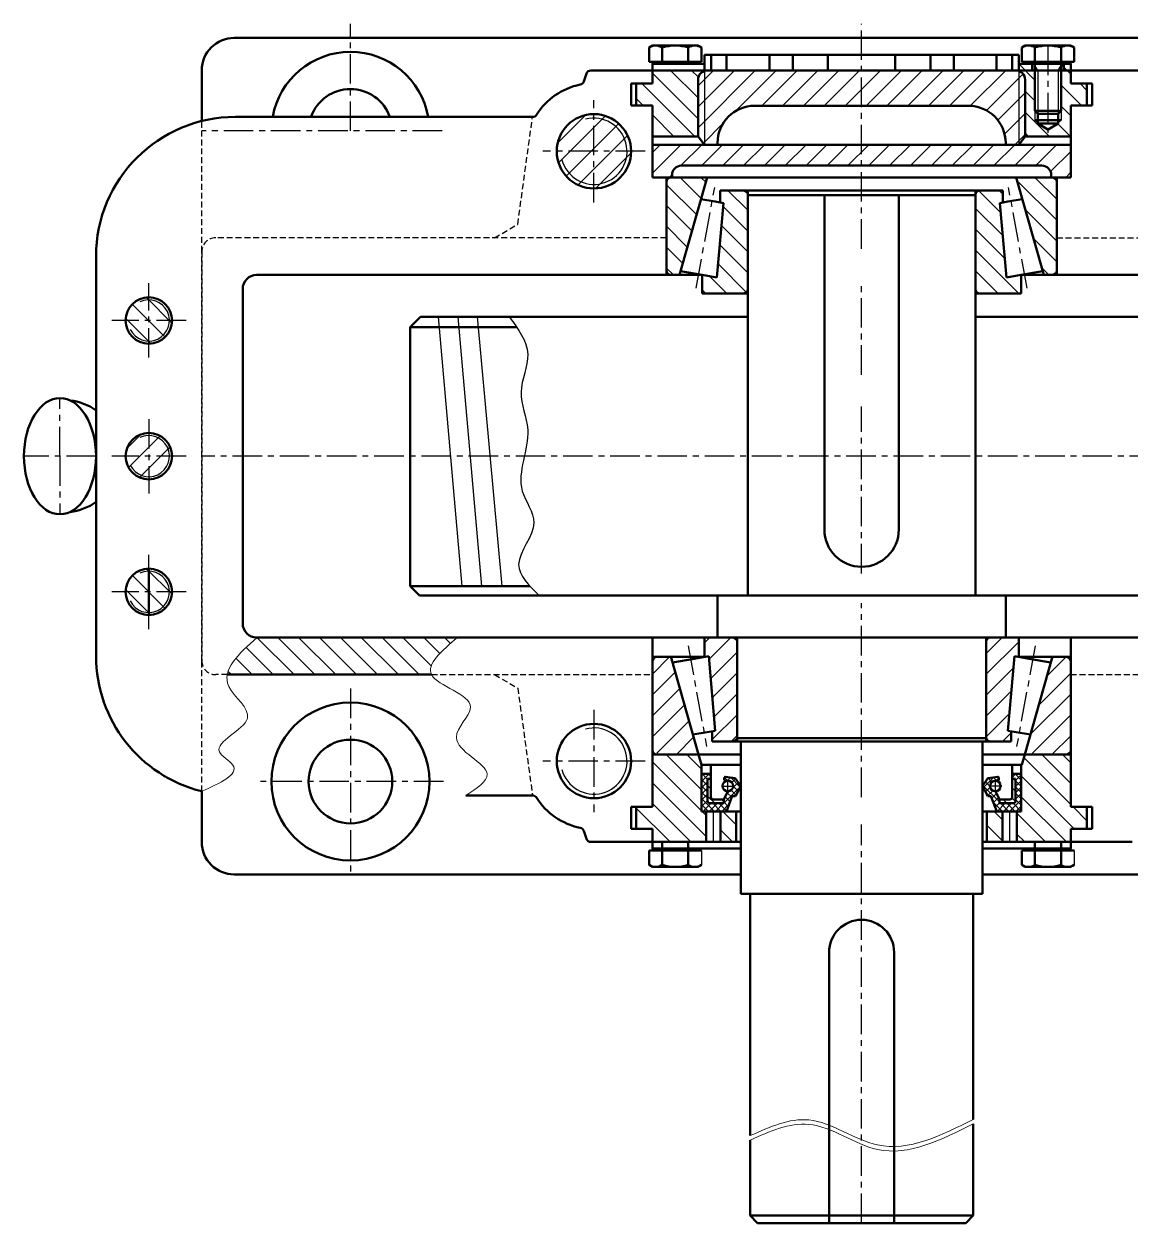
# Model space of a CAD drawing. Header units: millimetres. Extents: x -38 to 949, y -198 to 524.
# Drawn here: x -38.2 to 199.8, y -75 to 183 of the extents above; entities that cross this region are included whole.
import ezdxf

# ---------------------------------------------------------------- set-up
doc = ezdxf.new("R2010")
doc.units = ezdxf.units.MM
doc.header["$LTSCALE"] = 0.2
doc.linetypes.add('CENTER', pattern=[50.8, 31.75, -6.35, 6.35, -6.35])
doc.linetypes.add('HIDDEN', pattern=[9.525, 6.35, -3.175])
for name, color, linetype, lineweight in [('_Kreskowanie', 1, 'Continuous', 25), ('_Linie cienkie', 5, 'Continuous', 25), ('_Linie grube', 7, 'Continuous', 50), ('_Linie niewidoczne', 6, 'HIDDEN', 25), ('_Osie symetrii', 4, 'CENTER', 25), ('kontur', 10, 'Continuous', 15)]:
    doc.layers.add(name, color=color, linetype=linetype, lineweight=lineweight)
pattern_1 = [(135, (-3, 0), (-2.245064, -2.245064), [])]

msp = doc.modelspace()

# ---------------------------------------------------------------- hatches: boundary and pattern name
at = {"layer": '_Kreskowanie'}
h = msp.add_hatch(dxfattribs=at)
h.set_pattern_fill('ANSI31', color=256, angle=90)
h.paths.add_polyline_path([(106.8, 171, -0.327538), (108.2, 172.91), (108.2, 173), (97, 173), (97, 170.2), (93.5, 170.2), (93.5, 165.46, -0.000508), (93.52, 165.44), (97, 165.44), (97, 158.82), (106.8, 158.82)])
h = msp.add_hatch(dxfattribs=at)
h.set_pattern_fill('ANSI31', color=256)
h.paths.add_polyline_path([(108.2, 172.91, 0.327538), (106.8, 171), (106.8, 158.82), (108.2, 157)])
h.paths.add_polyline_path([(142, 173), (116, 173), (108.8, 173, 0.076321), (108.2, 172.91), (108.2, 157), (111, 157), (111, 157.4, -0.414214), (119, 165.4), (142, 165.4)])
h.paths.add_polyline_path([(175.8, 172.91, 0.076321), (175.2, 173), (142, 173), (142, 165.4), (165, 165.4, -0.414214), (173, 157.4), (173, 157), (175.8, 157)])
h.paths.add_polyline_path([(177.2, 171, 0.327538), (175.8, 172.91), (175.8, 157), (177.2, 158.82)])
at = {"layer": '_Kreskowanie', "transparency": 33554687}
h = msp.add_hatch(dxfattribs=at)
h.set_pattern_fill('ANSI31', color=256, angle=90, style=0)
h.paths.add_polyline_path([(179.29, 173), (175.8, 173), (175.8, 172.91, -0.327538), (177.2, 171), (177.2, 158.82), (182.1, 158.82), (182.1, 160.3), (179.89, 161.57), (179.89, 161.73), (179.29, 162.33), (179.29, 164.29)])
h.paths.add_polyline_path([(190.5, 170.2), (187, 170.2), (187, 173), (184.92, 173), (184.92, 164.29), (184.92, 162.33), (184.32, 161.73), (184.32, 161.57), (182.1, 160.29), (182.1, 158.82), (187, 158.82), (187, 165.44), (190.5, 165.44)])
h.paths.add_polyline_path([(178.69, 174.4), (175.8, 174.4), (175.8, 173), (178.69, 173)])
h.paths.add_polyline_path([(179.29, 174.4), (178.69, 174.4), (178.69, 173), (179.29, 173)])
h.paths.add_polyline_path([(185.52, 174.4), (184.92, 174.4), (184.92, 173), (185.52, 173)])
h.paths.add_polyline_path([(187, 174.4), (185.52, 174.4), (185.52, 173), (187, 173)])
h.paths.add_polyline_path([(179.89, 163.69), (179.29, 164.29), (179.29, 162.33), (179.89, 162.33)], flags=17)
h.paths.add_polyline_path([(184.92, 164.29), (184.32, 163.69), (184.32, 162.33), (184.92, 162.33)], flags=17)
at = {"layer": '_Kreskowanie'}
h = msp.add_hatch(dxfattribs=at)
h.set_pattern_fill('ANSI31', color=256)
h.paths.add_polyline_path([(84.4, 163.6), (84.4, 155.6), (92.4, 155.6, 0.414214)])
h.paths.add_polyline_path([(84.4, 163.6, 0.414214), (76.4, 155.6), (84.4, 155.6)])
h.paths.add_polyline_path([(92.4, 155.6), (84.4, 155.6), (84.4, 147.6, 0.414214)])
h.paths.add_polyline_path([(84.4, 155.6), (76.4, 155.6, 0.414214), (84.4, 147.6)])
h = msp.add_hatch(dxfattribs=at)
h.set_pattern_fill('ANSI31', color=256)
h.paths.add_polyline_path([(142, 157), (97, 157), (97, 150), (101.2, 150), (101.2, 150.52, -0.414214), (103.2, 152.52), (142, 152.52)])
h.paths.add_polyline_path([(187, 157), (142, 157), (142, 152.52), (180.8, 152.52, -0.414214), (182.8, 150.52), (182.8, 150), (187, 150)])
h = msp.add_hatch(dxfattribs=at)
h.set_pattern_fill('ANSI31', color=256, angle=90)
h.set_pattern_definition(pattern_1)
h.paths.add_polyline_path([(102.8, 129), (100, 129), (100, 148, -0.414214), (102, 150), (107.7, 150), (108.75, 150)])
h = msp.add_hatch(dxfattribs=at)
h.set_pattern_fill('ANSI31', color=256, angle=90)
h.set_pattern_definition(pattern_1)
h.paths.add_polyline_path([(181.2, 129), (184, 129), (184, 148, 0.414214), (182, 150), (176.3, 150), (175.25, 150)])
at = {"layer": '_Kreskowanie', "transparency": 33554687}
h = msp.add_hatch(dxfattribs=at)
h.set_pattern_fill('ANSI31', color=256, angle=90)
h.paths.add_polyline_path([(117.5, 146.2, 0.414214), (116.5, 147.2), (111.59, 147.2), (111.59, 144.59), (112.25, 144.47), (110.85, 128.45), (107.7, 129), (107.7, 125), (110.5, 125), (115.5, 125), (116.5, 125, 0.414214), (117.5, 126), (117.5, 127)])
h.paths.add_polyline_path([(171.75, 144.47), (172.41, 144.59), (172.41, 147.2), (167.5, 147.2, 0.414214), (166.5, 146.2), (166.5, 127), (166.5, 126, 0.414214), (167.5, 125), (168.5, 125), (173.5, 125), (176.3, 125), (176.3, 129), (173.15, 128.45)])
at = {"layer": '_Kreskowanie'}
h = msp.add_hatch(dxfattribs=at)
h.set_pattern_fill('ANSI31', color=256, angle=90)
h.paths.add_polyline_path([(-6.37, 119.2), (-11.38, 119.2), (-11.38, 114.2, 0.414214)])
h.paths.add_polyline_path([(-11.38, 119.2), (-16.38, 119.2, 0.414214), (-11.38, 114.2)])
h.paths.add_polyline_path([(-11.38, 124.2, 0.414214), (-16.38, 119.2), (-11.38, 119.2)])
h.paths.add_polyline_path([(-11.38, 124.2), (-11.38, 119.2), (-6.37, 119.2, 0.414214)])
h.paths.add_polyline_path([(-11.38, 65.8), (-11.38, 60.8), (-6.37, 60.8, 0.414214)])
h.paths.add_polyline_path([(-11.38, 65.8, 0.414214), (-16.38, 60.8), (-11.38, 60.8)])
h.paths.add_polyline_path([(-11.38, 60.8), (-16.38, 60.8, 0.414214), (-11.38, 55.8)])
h.paths.add_polyline_path([(-6.37, 60.8), (-11.38, 60.8), (-11.38, 55.8, 0.414214)])
h = msp.add_hatch(dxfattribs=at)
h.set_pattern_fill('ANSI31', color=256)
h.paths.add_polyline_path([(-11.38, 95), (-11.38, 90), (-6.37, 90, 0.414214)])
h.paths.add_polyline_path([(-11.38, 95, 0.414214), (-16.38, 90), (-11.38, 90)])
h.paths.add_polyline_path([(-11.38, 90), (-16.38, 90, 0.414214), (-11.38, 85)])
h.paths.add_polyline_path([(-6.37, 90), (-11.38, 90), (-11.38, 85, 0.414214)])
h = msp.add_hatch(dxfattribs=at)
h.set_pattern_fill('ANSI31', color=256, angle=90)
edge = h.paths.add_edge_path()
edge.add_spline(control_points=[(49.44, 43), (48.26, 45.22), (51.65, 48.11), (55.04, 51)], knot_values=[0, 0, 0, 0, 9.766197, 9.766197, 9.766197, 9.766197], degree=3, periodic=0)
edge.add_line((55.04, 51), (11.91, 51))
edge.add_spline(control_points=[(11.91, 51), (8.96, 48.35), (6, 45.69), (5.51, 43)], knot_values=[33.053336, 33.053336, 33.053336, 33.053336, 42.320915, 42.320915, 42.320915, 42.320915], degree=3, periodic=0)
edge.add_line((5.51, 43), (49.44, 43))
h = msp.add_hatch(dxfattribs=at)
h.set_pattern_fill('ANSI31', color=256)
h.paths.add_polyline_path([(115.2, 50, 0.414214), (114.2, 51), (111, 51), (108.2, 51), (108.2, 46.8), (109.11, 46.96), (110.51, 30.93), (109.85, 30.82), (109.85, 28.6), (114.2, 28.6, 0.414214), (115.2, 29.6)])
h.paths.add_polyline_path([(174.89, 46.96), (175.8, 46.8), (175.8, 51), (173, 51), (169.8, 51, 0.414214), (168.8, 50), (168.8, 29.6, 0.414214), (169.8, 28.6), (174.15, 28.6), (174.15, 30.82), (173.49, 30.93)])
h = msp.add_hatch(dxfattribs=at)
h.set_pattern_fill('ANSI31', color=256)
h.paths.add_polyline_path([(97, 44.8, -0.414214), (99, 46.8), (100.95, 46.8), (101.06, 46.4), (106.9, 25.8), (99, 25.8, -0.414214), (97, 27.8)])
h = msp.add_hatch(dxfattribs=at)
h.set_pattern_fill('ANSI31', color=256)
h.paths.add_polyline_path([(187, 44.8, 0.414214), (185, 46.8), (183.05, 46.8), (182.94, 46.4), (177.1, 25.8), (185, 25.8, 0.414214), (187, 27.8)])
h = msp.add_hatch(dxfattribs=at)
h.set_pattern_fill('ANSI31', color=256, angle=90)
h.paths.add_polyline_path([(107.53, 23.56), (106.9, 25.8), (97, 25.8), (97, 14.56), (93.5, 14.56), (93.5, 9.8), (97, 9.8), (97, 7), (108.57, 7), (108.57, 13.56), (107.52, 13.56)])
h.paths.add_polyline_path([(115.03, 13.56), (111.65, 13.56), (111.65, 7), (115.03, 7)])
h = msp.add_hatch(dxfattribs=at)
h.set_pattern_fill('ANSI31', color=256, angle=90)
h.paths.add_polyline_path([(187, 25.8), (177.1, 25.8), (176.37, 23.56), (176.37, 13.56), (175.43, 13.56), (175.43, 7), (187, 7), (187, 9.8), (190.5, 9.8), (190.5, 14.56), (187, 14.56)])
h.paths.add_polyline_path([(172.35, 13.56), (168.97, 13.56), (168.97, 7), (172.35, 7)])
at = {"layer": '_Kreskowanie', "transparency": 33554687}
h = msp.add_hatch(dxfattribs=at)
h.set_pattern_fill('ANSI31', color=256, scale=0.3, angle=90, style=0)
h.paths.add_polyline_path([(107.63, 21.65), (109.57, 21.65), (109.57, 20.6), (108.85, 20.6), (108.85, 15.82, 0.414214), (109.35, 15.32), (112.36, 15.32), (112.36, 16.13), (113.22, 17.89, 0.414214), (114.36, 19.03, 0.495862), (112.91, 20.13), (112.64, 20.17, -0.364588), (112.44, 20.42), (112.44, 20.75, -0.456336), (112.72, 21), (114.81, 20.7), (115.99, 18.99), (114.85, 16.86), (114.33, 16.86, 0.310394), (114.1, 16.7), (112.89, 13.56), (107.63, 13.56)])
h = msp.add_hatch(dxfattribs=at)
h.set_pattern_fill('ANSI31', color=256, scale=0.3, style=0)
h.paths.add_polyline_path([(107.63, 21.65), (109.57, 21.65), (109.57, 20.6), (108.85, 20.6), (108.85, 15.82, 0.414214), (109.35, 15.32), (112.36, 15.32), (112.36, 16.13), (113.22, 17.89, 0.414214), (114.36, 19.03, 0.495862), (112.91, 20.13), (112.64, 20.17, -0.364588), (112.44, 20.42), (112.44, 20.75, -0.456336), (112.72, 21), (114.81, 20.7), (115.99, 18.99), (114.85, 16.86), (114.33, 16.86, 0.310394), (114.1, 16.7), (112.89, 13.56), (107.63, 13.56)])
h = msp.add_hatch(dxfattribs=at)
h.set_pattern_fill('ANSI31', color=256, scale=0.3, angle=90, style=0)
h.paths.add_polyline_path([(176.37, 21.65), (174.43, 21.65), (174.43, 20.6), (175.15, 20.6), (175.15, 15.82, -0.414214), (174.65, 15.32), (171.64, 15.32), (171.64, 16.13), (170.78, 17.89, -0.414214), (169.64, 19.03, -0.495862), (171.09, 20.13), (171.36, 20.17, 0.364588), (171.56, 20.42), (171.56, 20.75, 0.456336), (171.28, 21), (169.19, 20.7), (168.01, 18.99), (169.15, 16.86), (169.67, 16.86, -0.310394), (169.9, 16.7), (171.11, 13.56), (176.37, 13.56)])
h = msp.add_hatch(dxfattribs=at)
h.set_pattern_fill('ANSI31', color=256, scale=0.3, style=0)
h.paths.add_polyline_path([(176.37, 21.65), (174.43, 21.65), (174.43, 20.6), (175.15, 20.6), (175.15, 15.82, -0.414214), (174.65, 15.32), (171.64, 15.32), (171.64, 16.13), (170.78, 17.89, -0.414214), (169.64, 19.03, -0.495862), (171.09, 20.13), (171.36, 20.17, 0.364588), (171.56, 20.42), (171.56, 20.75, 0.456336), (171.28, 21), (169.19, 20.7), (168.01, 18.99), (169.15, 16.86), (169.67, 16.86, -0.310394), (169.9, 16.7), (171.11, 13.56), (176.37, 13.56)])
h = msp.add_hatch(dxfattribs=at)
h.set_pattern_fill('ANSI31', color=256, scale=0.5, angle=90, style=0)
h.paths.add_polyline_path([(108.85, 20.6), (109.57, 20.6), (109.57, 16.63, 0.414214), (110.07, 16.13), (112.36, 16.13), (112.36, 15.32), (109.35, 15.32, -0.414214), (108.85, 15.82)])
h = msp.add_hatch(dxfattribs=at)
h.set_pattern_fill('ANSI31', color=256, scale=0.5, angle=90, style=0)
h.paths.add_polyline_path([(175.15, 20.6), (174.43, 20.6), (174.43, 16.63, -0.414214), (173.93, 16.13), (171.64, 16.13), (171.64, 15.32), (174.65, 15.32, 0.414214), (175.15, 15.82)])

# ---------------------------------------------------------------- linework, layer by layer
at = {"layer": '_Kreskowanie'}
msp.add_spline([(66.14, 120), (70.16, 111.96), (68.72, 103.78), (70.15, 95.7), (68.99, 82.51), (71.47, 75.69), (68.2, 66.69), (72.64, 60)], degree=3, dxfattribs=at)
at = {"layer": '_Linie cienkie'}
for p, q in [((108.2, 173), (108.2, 157)), ((108.2, 173), (108.2, 157)), ((175.8, 172.91), (175.8, 157)), ((179.89, 173), (179.29, 174.04)), ((179.89, 173), (179.89, 163.69)), ((184.32, 173), (184.92, 174.04)), ((184.32, 173), (184.32, 163.69)), ((179.29, 164.29), (179.29, 162.33)), ((184.92, 164.29), (184.92, 162.33)), ((179.29, 162.33), (179.89, 161.73)), ((184.92, 162.33), (184.32, 161.73)), ((56.06, 62), (50.98, 120)), ((60.26, 62), (55.18, 120)), ((64.66, 62), (59.37, 120))]:
    msp.add_line(p, q, dxfattribs=at)
for centre, radius, start, end in [((84.4, 155.6), 7.12, 194.6897, 104.6897), ((-11.38, 119.2), 4.44, 205.524, 115.524), ((-11.38, 90), 4.44, 205.524, 115.524), ((-11.38, 60.8), 4.44, 205.524, 115.524), ((84.4, 24.4), 7.12, 194.6897, 104.6897)]:
    msp.add_arc(centre, radius, start, end, dxfattribs=at)
at = {"layer": '_Linie grube'}
for p, q in [((7, 180), (142, 180)), ((96.27, 177.94), (97.02, 178.37)), ((97.02, 178.37), (106.77, 178.37)), ((106.77, 178.37), (107.52, 177.94)), ((142, 180), (236.5, 180)), ((176.48, 177.94), (177.23, 178.37)), ((177.23, 178.37), (186.98, 178.37)), ((186.98, 178.37), (187.73, 177.94)), ((96.27, 174.85), (96.27, 177.94)), ((99.08, 174.85), (99.08, 177.94)), ((104.71, 174.85), (104.71, 177.94)), ((107.52, 177.94), (107.52, 174.85)), ((108.2, 173), (108.2, 176.36)), ((108.2, 176.36), (142, 176.36)), ((109.6, 173), (109.6, 176.36)), ((112.96, 173), (112.96, 176.36)), ((122.16, 173), (122.16, 176.36)), ((127.2, 173), (127.2, 176.36)), ((134.76, 173), (134.76, 176.36)), ((175.8, 176.36), (142, 176.36)), ((149.24, 173), (149.24, 176.36)), ((156.8, 173), (156.8, 176.36)), ((161.84, 173), (161.84, 176.36)), ((171.04, 173), (171.04, 176.36)), ((174.4, 173), (174.4, 176.36)), ((175.8, 173), (175.8, 176.36)), ((176.48, 174.85), (176.48, 177.94)), ((179.29, 174.85), (179.29, 177.94)), ((184.92, 174.85), (184.92, 177.94)), ((187.73, 177.94), (187.73, 174.85)), ((0, 162.11), (0, 173)), ((97, 173), (83.76, 173)), ((107.52, 174.85), (96.27, 174.85)), ((108.2, 174.4), (97, 174.4)), ((97, 174.4), (97, 173)), ((97, 173), (116, 173)), ((97, 170.2), (97, 173)), ((108.8, 173), (97, 173)), ((97.02, 174.4), (97.02, 174.85)), ((106.77, 174.4), (106.77, 174.85)), ((116, 173), (175.2, 173)), ((175.2, 173), (187, 173)), ((175.8, 172.91), (175.8, 174.68)), ((175.8, 174.4), (187, 174.4)), ((187.73, 174.85), (176.48, 174.85)), ((177.23, 174.4), (177.23, 174.85)), ((178.69, 173), (178.69, 174.4)), ((179.29, 173), (179.29, 174.4)), ((179.29, 173), (179.29, 164.29)), ((184.92, 173), (184.92, 174.4)), ((184.92, 173), (184.92, 164.29)), ((185.52, 173), (185.52, 174.4)), ((186.98, 174.4), (186.98, 174.85)), ((187, 174.4), (187, 173)), ((187, 170.2), (187, 173)), ((187, 173), (199.28, 173)), ((187, 170.2), (187, 173)), ((187, 173), (199.28, 173)), ((187, 173), (236.5, 173)), ((82.82, 172.34), (82.19, 170.6)), ((106.8, 158.82), (106.8, 171)), ((106.8, 158.82), (106.8, 171)), ((177.2, 158.82), (177.2, 171)), ((97, 170.2), (92.38, 170.2)), ((92.38, 170.2), (92.38, 165.44)), ((93.5, 165.44), (93.5, 170.2)), ((187, 170.2), (191.62, 170.2)), ((190.5, 165.44), (190.5, 170.2)), ((191.62, 170.2), (191.62, 165.44)), ((92.38, 165.44), (97, 165.44)), ((97, 157), (97, 165.44)), ((119, 165.4), (142, 165.4)), ((165, 165.4), (142, 165.4)), ((187, 157), (187, 165.44)), ((187, 157), (187, 165.44)), ((191.62, 165.44), (187, 165.44)), ((7.25, 163), (71.18, 163)), ((179.89, 163.69), (179.29, 164.29)), ((179.29, 164.29), (182.1, 164.29)), ((182.1, 163.69), (179.89, 163.69)), ((179.89, 163.69), (179.89, 162.33)), ((184.92, 164.29), (182.11, 164.29)), ((182.11, 163.69), (184.32, 163.69)), ((184.32, 163.69), (184.92, 164.29)), ((184.32, 163.69), (184.32, 162.33)), ((179.29, 162.33), (182.1, 162.33)), ((179.89, 162.33), (179.89, 161.57)), ((179.89, 161.57), (182.1, 161.57)), ((179.89, 161.57), (182.1, 160.3)), ((184.92, 162.33), (182.11, 162.33)), ((184.32, 161.57), (182.11, 161.57)), ((184.32, 161.57), (182.11, 160.3)), ((184.32, 162.33), (184.32, 161.57)), ((97, 158.82), (106.8, 158.82)), ((106.8, 158.82), (108.2, 157)), ((111, 157), (111, 157.4)), ((173, 157), (173, 157.4)), ((177.2, 158.82), (175.8, 157)), ((187, 158.82), (177.2, 158.82)), ((97, 150), (97, 157)), ((97, 157), (187, 157)), ((187, 157), (187, 150)), ((103.2, 152.52), (180.8, 152.52)), ((98, 150), (97, 150)), ((98, 150), (104.7, 150)), ((100, 149), (100, 150)), ((101.2, 150), (101.2, 150.52)), ((102.8, 129), (108.75, 150)), ((104.7, 150), (179.3, 150)), ((181.2, 129), (175.25, 150)), ((185, 150), (179.3, 150)), ((182.8, 150), (182.8, 150.52)), ((184, 149), (184, 150)), ((185, 150), (186, 150)), ((186, 150), (187, 150)), ((100, 149), (100, 130)), ((116.5, 147.2), (111.59, 147.2)), ((111.59, 147.2), (111.59, 144.59)), ((116.5, 147.2), (117.5, 147.2)), ((117.5, 147.2), (117.5, 146.5)), ((117.5, 146.5), (117.5, 147.2)), ((117.5, 147.2), (142, 147.2)), ((166.5, 147.2), (142, 147.2)), ((167.5, 147.2), (166.5, 147.2)), ((166.5, 147.2), (166.5, 146.5)), ((166.5, 146.5), (166.5, 147.2)), ((167.5, 147.2), (172.41, 147.2)), ((172.41, 147.2), (172.41, 144.59)), ((184, 130), (184, 149)), ((110.5, 144.78), (107.42, 145.32)), ((110.5, 144.78), (112.25, 144.47)), ((117.5, 120), (117.5, 146.5)), ((117.5, 146.2), (117.5, 146.5)), ((117.5, 120), (117.5, 146.5)), ((117.5, 146.2), (117.5, 127)), ((117.5, 146.2), (142, 146.2)), ((134, 120), (134, 146.2)), ((166.5, 146.2), (142, 146.2)), ((150, 120), (150, 146.2)), ((166.5, 146.2), (166.5, 146.5)), ((166.5, 120), (166.5, 146.5)), ((166.5, 146.2), (166.5, 127)), ((173.5, 144.78), (171.75, 144.47)), ((173.5, 144.78), (176.58, 145.32)), ((112.25, 144.47), (110.85, 128.45)), ((171.75, 144.47), (173.15, 128.45)), ((-22.75, 115.73), (-22.75, 133)), ((100, 130), (100, 129)), ((107.7, 129), (103.03, 129.82)), ((176.3, 129), (180.97, 129.82)), ((184, 130), (184, 129)), ((100, 129), (11.82, 129)), ((100, 129), (101, 129)), ((101, 129), (107.7, 129)), ((107.7, 125), (107.7, 129)), ((107.7, 129), (110.85, 128.45)), ((117.5, 126), (117.5, 127)), ((166.5, 126), (166.5, 127)), ((176.3, 129), (173.15, 128.45)), ((183, 129), (176.3, 129)), ((176.3, 125), (176.3, 129)), ((184, 129), (183, 129)), ((184, 129), (236.5, 129)), ((8.82, 118), (8.82, 126)), ((107.7, 125), (110.5, 125)), ((110.5, 125), (115.5, 125)), ((115.5, 125), (116.5, 125)), ((116.5, 125), (116.5, 125)), ((116.5, 125), (117.5, 125)), ((117.5, 126), (117.5, 126)), ((166.5, 126), (166.5, 126)), ((167.5, 125), (166.5, 125)), ((168.5, 125), (167.5, 125)), ((167.5, 125), (167.5, 125)), ((173.5, 125), (168.5, 125)), ((176.3, 125), (173.5, 125)), ((44.87, 117.76), (47.11, 120)), ((107.5, 120), (47.11, 120)), ((107.5, 120), (114.5, 120)), ((114.5, 120), (117.5, 120)), ((117.5, 120), (117.5, 118)), ((134, 110), (134, 120)), ((150, 110), (150, 120)), ((166.5, 120), (166.5, 118)), ((169.5, 120), (166.5, 120)), ((169.5, 120), (231.6, 120)), ((8.82, 62), (8.82, 118)), ((44.87, 117.76), (67.78, 117.76)), ((44.87, 117.76), (44.87, 62)), ((117.5, 115), (117.5, 118)), ((166.5, 115), (166.5, 118)), ((-22.75, 90), (-22.75, 115.73)), ((117.5, 60), (117.5, 115)), ((166.5, 60), (166.5, 115)), ((134, 110), (134, 107.52)), ((150, 107.52), (150, 110)), ((134, 100.68), (134, 107.52)), ((150, 100.68), (150, 107.52)), ((134, 100.68), (134, 74.2)), ((150, 90), (150, 100.68)), ((-22.75, 90), (-22.75, 66.32)), ((150, 90), (150, 74.2)), ((-22.75, 66.32), (-22.75, 47)), ((-11.38, 65.8), (-11.38, 55.8)), ((8.82, 62), (8.82, 54)), ((46.87, 60), (44.87, 62)), ((44.87, 62), (70.64, 62)), ((111, 60), (46.87, 60)), ((111, 60), (111, 51)), ((111, 60), (231.6, 60)), ((173, 60), (173, 51)), ((97, 51), (11.82, 51)), ((97, 51), (97, 20)), ((97, 51), (111, 51)), ((108.2, 46.8), (108.2, 51)), ((111, 51), (115.2, 51)), ((115.2, 51), (115.2, 28.6)), ((115.2, 51), (168.8, 51)), ((168.8, 51), (168.8, 28.6)), ((168.8, 51), (169.8, 51)), ((168.8, 50), (168.8, 29.6)), ((169.8, 51), (173, 51)), ((173, 51), (187, 51)), ((175.8, 46.8), (175.8, 51)), ((187, 51), (236.5, 51)), ((187, 45.8), (187, 51)), ((98, 46.8), (97, 46.8)), ((99, 46.8), (98, 46.8)), ((99, 46.8), (108.2, 46.8)), ((101.06, 46.4), (100.95, 46.8)), ((105.96, 46.4), (109.11, 46.96)), ((110.51, 30.93), (109.11, 46.96)), ((173.49, 30.93), (174.89, 46.96)), ((178.04, 46.4), (174.89, 46.96)), ((185, 46.8), (175.8, 46.8)), ((182.94, 46.4), (183.05, 46.8)), ((185, 46.8), (186, 46.8)), ((186, 46.8), (187, 46.8)), ((101.06, 46.4), (106.9, 25.8)), ((105.96, 46.4), (101.29, 45.58)), ((182.94, 46.4), (177.1, 25.8)), ((178.04, 46.4), (182.71, 45.58)), ((187, 44.8), (187, 45.8)), ((187, 44.8), (187, 27.8)), ((49.44, 43), (5.51, 43)), ((108.76, 30.62), (105.68, 30.08)), ((108.76, 30.62), (110.51, 30.93)), ((109.85, 30.82), (109.85, 28.6)), ((114.2, 28.6), (109.85, 28.6)), ((115.2, 28.6), (114.2, 28.6)), ((115.2, 29.3), (142, 29.3)), ((115.2, 28.6), (142, 28.6)), ((116, 0), (116, 28.6)), ((168.8, 29.3), (142, 29.3)), ((168.8, 29.3), (142, 29.3)), ((168.8, 28.6), (142, 28.6)), ((168.8, 28.6), (142, 28.6)), ((168, 0), (168, 28.6)), ((168.8, 28.6), (169.8, 28.6)), ((169.8, 28.6), (174.15, 28.6)), ((175.24, 30.62), (173.49, 30.93)), ((174.15, 30.82), (174.15, 28.6)), ((175.24, 30.62), (178.32, 30.08)), ((187, 26.8), (187, 27.8)), ((187, 25.8), (187, 26.8)), ((108.2, 25.8), (97, 25.8)), ((106.9, 25.8), (107.53, 23.56)), ((107.53, 23.56), (107.52, 13.56)), ((107.53, 23.56), (116, 23.56)), ((108.2, 25.8), (116, 25.8)), ((109.57, 21.65), (109.57, 23.56)), ((175.8, 25.8), (168, 25.8)), ((168.01, 23.56), (168, 23.56)), ((168.01, 13.56), (168.01, 23.56)), ((174.43, 23.56), (168.01, 23.56)), ((176.47, 23.56), (174.43, 23.56)), ((174.43, 23.56), (176.48, 23.56)), ((174.43, 21.65), (174.43, 23.56)), ((175.8, 25.8), (185, 25.8)), ((176.37, 13.56), (176.37, 23.56)), ((177.1, 25.8), (176.47, 23.56)), ((185, 25.8), (186, 25.8)), ((186, 25.8), (187, 25.8)), ((187, 17), (187, 25.8)), ((97, 23), (97, 14.56)), ((97, 23), (97, 14.56)), ((109.57, 21.65), (107.63, 21.65)), ((109.57, 16.63), (109.57, 21.65)), ((112.44, 20.75), (112.44, 20.42)), ((114.81, 20.7), (112.72, 21)), ((115.99, 18.99), (114.81, 20.7)), ((168.01, 18.99), (169.19, 20.7)), ((169.19, 20.7), (171.28, 21)), ((171.56, 20.75), (171.56, 20.42)), ((174.43, 16.63), (174.43, 21.65)), ((174.43, 21.65), (176.37, 21.65)), ((187, 23), (187, 14.56)), ((187, 23), (187, 14.56)), ((97, 20), (97, 17)), ((109.57, 20.6), (108.85, 20.6)), ((108.85, 20.6), (108.85, 15.82)), ((112.64, 20.17), (112.91, 20.13)), ((114.85, 16.86), (115.99, 18.99)), ((169.15, 16.86), (168.01, 18.99)), ((171.36, 20.17), (171.09, 20.13)), ((174.43, 20.6), (175.15, 20.6)), ((175.15, 20.6), (175.15, 15.82)), ((0, 17.89), (0, 7)), ((71.18, 17), (56.85, 17)), ((97, 17), (97, 14.56)), ((97, 17), (97, 14.56)), ((112.36, 16.13), (110.07, 16.13)), ((113.22, 17.89), (112.36, 16.13)), ((112.36, 15.32), (112.36, 16.13)), ((114.1, 16.7), (112.89, 13.56)), ((114.33, 16.86), (114.85, 16.86)), ((169.67, 16.86), (169.15, 16.86)), ((169.9, 16.7), (171.11, 13.56)), ((170.78, 17.89), (171.64, 16.13)), ((171.64, 16.13), (173.93, 16.13)), ((171.64, 15.32), (171.64, 16.13)), ((187, 17), (187, 14.56)), ((92.38, 9.8), (92.38, 14.56)), ((92.38, 14.56), (97, 14.56)), ((92.38, 9.8), (92.38, 14.56)), ((92.38, 14.56), (97, 14.56)), ((92.38, 14.56), (97, 14.56)), ((93.5, 14.56), (93.5, 9.8)), ((93.5, 14.56), (93.5, 9.8)), ((107.53, 13.56), (109.74, 13.56)), ((108.57, 13.56), (108.57, 7)), ((109.35, 15.32), (112.36, 15.32)), ((109.74, 13.56), (111.57, 13.56)), ((111.57, 13.56), (115.03, 13.56)), ((111.65, 13.56), (111.65, 7)), ((115.03, 13.56), (115.03, 7)), ((115.03, 13.56), (116, 13.56)), ((168.01, 13.56), (168, 13.56)), ((168.97, 13.56), (168, 13.56)), ((168.97, 13.56), (168.97, 7)), ((168.97, 13.56), (172.43, 13.56)), ((172.43, 13.56), (168.97, 13.56)), ((176.37, 13.56), (171.11, 13.56)), ((174.65, 15.32), (171.64, 15.32)), ((172.35, 13.56), (172.35, 7)), ((174.26, 13.56), (172.43, 13.56)), ((176.37, 13.56), (174.26, 13.56)), ((174.26, 13.56), (176.37, 13.56)), ((175.43, 13.56), (175.43, 7)), ((191.62, 14.56), (187, 14.56)), ((191.62, 14.56), (187, 14.56)), ((190.5, 14.56), (190.5, 9.8)), ((191.62, 9.8), (191.62, 14.56)), ((82.82, 7.66), (82.19, 9.4)), ((97, 9.8), (92.38, 9.8)), ((97, 9.8), (92.38, 9.8)), ((97, 9.8), (92.38, 9.8)), ((97, 9.8), (97, 7)), ((97, 9.8), (97, 7)), ((97, 9.8), (97, 7)), ((97, 9.8), (97, 7)), ((187, 9.8), (191.62, 9.8)), ((187, 9.8), (187, 7)), ((187, 9.8), (187, 7)), ((187, 9.8), (187, 7)), ((187, 9.8), (191.62, 9.8)), ((83.76, 7), (97, 7)), ((97, 7), (116, 7)), ((97, 5.6), (97, 7)), ((108.2, 5.6), (97, 5.6)), ((97.02, 5.6), (97.02, 5.15)), ((99.08, 5.15), (99.08, 7)), ((104.71, 5.15), (104.71, 7)), ((106.77, 5.15), (106.77, 5.6)), ((108.2, 5.6), (116, 5.6)), ((187, 7), (168, 7)), ((175.8, 5.6), (168, 5.6)), ((175.2, 7), (187, 7)), ((175.8, 5.6), (187, 5.6)), ((177.23, 5.6), (177.23, 5.15)), ((179.29, 5.15), (179.29, 7)), ((184.92, 5.15), (184.92, 7)), ((186.98, 5.15), (186.98, 5.6)), ((187, 7), (200.24, 7)), ((187, 5.6), (187, 7)), ((107.52, 5.15), (96.27, 5.15)), ((96.27, 5.15), (96.27, 2.06)), ((99.08, 5.15), (99.08, 2.06)), ((104.71, 5.15), (104.71, 2.06)), ((187.73, 5.15), (176.48, 5.15)), ((176.48, 5.15), (176.48, 2.06)), ((179.29, 5.15), (179.29, 2.06)), ((184.92, 5.15), (184.92, 2.06)), ((7, 0), (116, 0)), ((96.27, 2.06), (97.02, 1.62)), ((97.02, 1.62), (106.77, 1.62)), ((106.77, 1.62), (107.52, 2.06)), ((116, 0), (116, -4.17)), ((168, 0), (168, -4.17)), ((238.83, 0), (168, 0)), ((176.48, 2.06), (177.23, 1.62)), ((177.23, 1.62), (186.98, 1.62)), ((186.98, 1.62), (187.73, 2.06)), ((116, -4.17), (118, -4.2)), ((118, -4.2), (142, -4.2)), ((118, -4.2), (118, -56.2)), ((166, -4.2), (142, -4.2)), ((168, -4.17), (166, -4.2)), ((166, -4.2), (166, -52.69)), ((135, -17.08), (135, -16.76)), ((135, -17.08), (135, -54.92)), ((149, -17.08), (149, -16.76)), ((149, -17.08), (149, -59.51)), ((135, -53.95), (135, -75)), ((166, -53.65), (166, -73.4)), ((118, -57.17), (118, -73.4)), ((149, -58.54), (149, -75)), ((166, -73.4), (118, -73.4)), ((118, -73.4), (118, -73.4)), ((118, -73.4), (119.6, -75)), ((166, -73.4), (164.4, -75)), ((166, -73.4), (166, -73.4)), ((119.6, -75), (164.4, -75))]:
    msp.add_line(p, q, dxfattribs=at)
at = {"layer": '_Linie grube', "color": 7, "linetype": 'Continuous', "lineweight": 30}
for p, q in [((96.27, 177.94), (97.02, 178.37)), ((97.02, 178.37), (97.67, 178.37)), ((97.67, 178.37), (101.9, 178.37)), ((101.9, 178.37), (106.12, 178.37)), ((106.12, 178.37), (106.77, 178.37)), ((106.77, 178.37), (107.52, 177.94)), ((177.23, 178.37), (176.48, 177.94)), ((176.48, 177.94), (177.23, 178.37)), ((177.88, 178.37), (177.23, 178.37)), ((177.23, 178.37), (177.88, 178.37)), ((182.1, 178.37), (177.88, 178.37)), ((177.88, 178.37), (182.1, 178.37)), ((186.33, 178.37), (182.1, 178.37)), ((182.1, 178.37), (186.33, 178.37)), ((186.98, 178.37), (186.33, 178.37)), ((186.33, 178.37), (186.98, 178.37)), ((187.73, 177.94), (186.98, 178.37)), ((186.98, 178.37), (187.73, 177.94)), ((96.27, 174.85), (96.27, 177.94)), ((99.08, 174.85), (99.08, 177.94)), ((104.71, 174.85), (104.71, 177.94)), ((107.52, 174.85), (107.52, 177.94)), ((176.48, 174.85), (176.48, 177.94)), ((176.48, 174.85), (176.48, 177.94)), ((179.29, 174.85), (179.29, 177.94)), ((179.29, 174.85), (179.29, 177.94)), ((184.92, 174.85), (184.92, 177.94)), ((184.92, 174.85), (184.92, 177.94)), ((187.73, 174.85), (187.73, 177.94)), ((187.73, 174.85), (187.73, 177.94)), ((96.27, 174.85), (97.67, 174.85)), ((97.02, 174.4), (97.02, 174.85)), ((97.02, 174.4), (97.02, 174.85)), ((97.67, 174.85), (99.08, 174.85)), ((99.08, 174.85), (101.9, 174.85)), ((101.9, 174.85), (104.71, 174.85)), ((104.71, 174.85), (106.12, 174.85)), ((106.12, 174.85), (107.52, 174.85)), ((106.77, 174.85), (106.77, 174.4)), ((106.77, 174.85), (106.77, 174.4)), ((177.88, 174.85), (176.48, 174.85)), ((176.48, 174.85), (177.88, 174.85)), ((177.23, 174.85), (177.23, 174.4)), ((177.23, 174.4), (177.23, 174.85)), ((177.23, 174.4), (177.23, 174.85)), ((179.29, 174.85), (177.88, 174.85)), ((177.88, 174.85), (179.29, 174.85)), ((182.1, 174.85), (179.29, 174.85)), ((179.29, 174.85), (182.1, 174.85)), ((184.92, 174.85), (182.1, 174.85)), ((182.1, 174.85), (184.92, 174.85)), ((186.33, 174.85), (184.92, 174.85)), ((184.92, 174.85), (186.33, 174.85)), ((187.73, 174.85), (186.33, 174.85)), ((186.33, 174.85), (187.73, 174.85)), ((186.98, 174.4), (186.98, 174.85)), ((186.98, 174.85), (186.98, 174.4)), ((186.98, 174.85), (186.98, 174.4)), ((97.02, 5.6), (97.02, 5.15)), ((97.02, 5.15), (97.02, 5.6)), ((106.77, 5.15), (106.77, 5.6)), ((106.77, 5.6), (106.77, 5.15)), ((177.23, 5.15), (177.23, 5.6)), ((177.23, 5.15), (177.23, 5.6)), ((186.98, 5.6), (186.98, 5.15)), ((186.98, 5.6), (186.98, 5.15)), ((96.27, 5.15), (96.27, 2.06)), ((96.27, 5.15), (97.67, 5.15)), ((97.67, 5.15), (96.27, 5.15)), ((96.27, 5.15), (96.27, 2.06)), ((97.67, 5.15), (99.08, 5.15)), ((99.08, 5.15), (97.67, 5.15)), ((99.08, 5.15), (99.08, 2.06)), ((99.08, 5.15), (101.9, 5.15)), ((101.9, 5.15), (99.08, 5.15)), ((99.08, 5.15), (99.08, 2.06)), ((101.9, 5.15), (104.71, 5.15)), ((104.71, 5.15), (101.9, 5.15)), ((104.71, 5.15), (104.71, 2.06)), ((104.71, 5.15), (106.12, 5.15)), ((106.12, 5.15), (104.71, 5.15)), ((104.71, 5.15), (104.71, 2.06)), ((106.12, 5.15), (107.52, 5.15)), ((107.52, 5.15), (106.12, 5.15)), ((107.52, 5.15), (107.52, 2.06)), ((107.52, 5.15), (107.52, 2.06)), ((177.88, 5.15), (176.48, 5.15)), ((176.48, 5.15), (176.48, 2.06)), ((177.88, 5.15), (176.48, 5.15)), ((176.48, 5.15), (176.48, 2.06)), ((179.29, 5.15), (177.88, 5.15)), ((179.29, 5.15), (177.88, 5.15)), ((182.1, 5.15), (179.29, 5.15)), ((179.29, 5.15), (179.29, 2.06)), ((182.1, 5.15), (179.29, 5.15)), ((179.29, 5.15), (179.29, 2.06)), ((184.92, 5.15), (182.1, 5.15)), ((184.92, 5.15), (182.1, 5.15)), ((186.33, 5.15), (184.92, 5.15)), ((184.92, 5.15), (184.92, 2.06)), ((186.33, 5.15), (184.92, 5.15)), ((184.92, 5.15), (184.92, 2.06)), ((187.73, 5.15), (186.33, 5.15)), ((187.73, 5.15), (186.33, 5.15)), ((187.73, 5.15), (187.73, 2.06)), ((187.73, 5.15), (187.73, 2.06)), ((96.27, 2.06), (97.02, 1.62)), ((97.02, 1.62), (96.27, 2.06)), ((97.02, 1.62), (97.67, 1.62)), ((97.67, 1.62), (101.9, 1.62)), ((101.9, 1.62), (106.12, 1.62)), ((106.12, 1.62), (101.9, 1.62)), ((106.12, 1.62), (106.77, 1.62)), ((106.77, 1.62), (106.12, 1.62)), ((106.77, 1.62), (107.52, 2.06)), ((107.52, 2.06), (106.77, 1.62)), ((177.23, 1.62), (176.48, 2.06)), ((177.23, 1.62), (176.48, 2.06)), ((177.88, 1.62), (177.23, 1.62)), ((182.1, 1.62), (177.88, 1.62)), ((186.33, 1.62), (182.1, 1.62)), ((186.33, 1.62), (182.1, 1.62)), ((186.98, 1.62), (186.33, 1.62)), ((186.98, 1.62), (186.33, 1.62)), ((187.73, 2.06), (186.98, 1.62)), ((187.73, 2.06), (186.98, 1.62))]:
    msp.add_line(p, q, dxfattribs=at)
at = {"layer": '_Linie grube'}
for centre, radius in [((84.4, 155.6), 8), ((-11.38, 119.2), 5), ((-11.38, 119.2), 5), ((-11.38, 90), 5), ((-11.38, 60.8), 5), ((-11.38, 60.8), 5), ((32, 20), 17), ((84.4, 24.4), 8), ((32, 20), 9), ((113.22, 19.03), 1.14), ((170.78, 19.03), 1.14)]:
    msp.add_circle(centre, radius, dxfattribs=at)
for centre, radius, start, end in [((7, 173), 7, 90, 180), ((97.67, 175.88), 2.49, 55.6358, 124.3642), ((101.9, 169.06), 9.31, 72.412, 107.588), ((106.12, 175.88), 2.49, 55.6158, 124.3842), ((177.88, 175.88), 2.49, 55.6358, 124.3642), ((182.1, 169.06), 9.31, 72.412, 107.588), ((186.33, 175.88), 2.49, 55.6158, 124.3842), ((32, 160), 17, 10.1642, 169.8358), ((83.76, 172), 1, 90, 160), ((108.8, 171), 2, 90, 180), ((175.2, 171), 2, 0, 90), ((81.25, 170.94), 1, 281.6103, 340), ((32, 160), 9, 19.4712, 160.5288), ((84.4, 155.6), 14.66, 101.6103, 147.564), ((84.4, 155.6), 13.42, 47.1747, 47.2911), ((119, 157.4), 8, 90, 180), ((165, 157.4), 8, 0, 90), ((7.25, 133), 30, 90, 180), ((71.18, 164), 1, 270, 327.564), ((103.2, 150.52), 2, 90, 180), ((180.8, 150.52), 2, 360, 90), ((101, 149), 1, 90, 180), ((183, 149), 1, 0, 90), ((116.5, 146.2), 1, 0, 90), ((167.5, 146.2), 1, 90, 180), ((101, 130), 1, 180, 270), ((183, 130), 1, 270, 0), ((11.82, 126), 3, 90, 180), ((116.5, 126), 1, 270, 0), ((167.5, 126), 1, 180, 270), ((-29.77, 90), 12.1, 54.5199, 83.2923), ((-29.77, 90), 12.1, 276.7077, 305.4801), ((142, 74.2), 8, 180, 0), ((11.82, 54), 3, 180, 270), ((114.2, 50), 1, 360, 90), ((169.8, 50), 1, 90, 180), ((7.25, 47), 30, 180, 256.0151), ((98, 45.8), 1, 90, 180), ((186, 45.8), 1, 0, 90), ((114.2, 29.6), 1, 270, 360), ((169.8, 29.6), 1, 180, 270), ((98, 26.8), 1, 180, 270), ((186, 26.8), 1, 270, 0), ((112.69, 20.75), 0.25, 81.8844, 180), ((171.31, 20.75), 0.25, 0, 98.1156), ((112.69, 20.42), 0.25, 180, 260.1251), ((171.31, 20.42), 0.25, 279.8749, 0), ((71.18, 16), 1, 32.436, 90), ((84.4, 24.4), 14.66, 212.436, 258.3897), ((109.35, 15.82), 0.5, 180, 270), ((110.07, 16.63), 0.5, 180, 270), ((114.33, 16.61), 0.25, 90, 158.9761), ((169.67, 16.61), 0.25, 21.0239, 90), ((173.93, 16.63), 0.5, 270, 0), ((174.65, 15.82), 0.5, 270, 0), ((81.25, 9.06), 1, 20, 78.3897), ((7, 7), 7, 180, 270), ((83.76, 8), 1, 200, 270), ((97.67, 4.13), 2.51, 235.8444, 304.1556), ((101.9, 10.94), 9.31, 252.412, 287.588), ((106.12, 4.12), 2.49, 235.6358, 304.3642), ((177.88, 4.13), 2.51, 235.8444, 304.1556), ((182.1, 10.94), 9.31, 252.412, 287.588), ((186.33, 4.12), 2.49, 235.6358, 304.3642), ((142, -16.76), 7, 360, 180)]:
    msp.add_arc(centre, radius, start, end, dxfattribs=at)
msp.add_ellipse((-30.5, 90), major_axis=(0, 12.5), ratio=0.62, dxfattribs=at)
at = {"layer": '_Linie grube', "color": 7, "linetype": 'Continuous', "lineweight": 30}
for points, knots in [([(97.67, 178.37), (97.64, 178.37), (97.5, 178.37), (97.24, 178.34), (96.92, 178.25), (96.59, 178.12), (96.37, 178), (96.27, 177.94)], [0, 0, 0, 0, 0.070043, 0.299803, 0.530825, 0.765022, 1, 1, 1, 1]), ([(99.08, 177.94), (98.97, 178), (98.74, 178.13), (98.39, 178.26), (98.03, 178.36), (97.79, 178.37), (97.67, 178.37)], [0, 0, 0, 0, 0.2472686, 0.4953626, 0.746874, 1, 1, 1, 1]), ([(101.9, 178.37), (101.71, 178.37), (101.34, 178.36), (100.79, 178.31), (100.24, 178.22), (99.67, 178.1), (99.29, 178), (99.08, 177.94)], [0, 0, 0, 0, 0.192372, 0.385528, 0.580804, 0.776662, 1, 1, 1, 1]), ([(104.71, 177.94), (104.54, 177.99), (104.19, 178.08), (103.66, 178.2), (103.13, 178.29), (102.54, 178.36), (102.13, 178.37), (101.9, 178.37)], [0, 0, 0, 0, 0.188552, 0.37744, 0.567642, 0.758439, 1, 1, 1, 1]), ([(106.12, 178.37), (106.08, 178.37), (105.94, 178.37), (105.69, 178.34), (105.36, 178.25), (105.03, 178.12), (104.82, 178), (104.71, 177.94)], [0, 0, 0, 0, 0.070043, 0.299803, 0.530825, 0.765022, 1, 1, 1, 1]), ([(107.52, 177.94), (107.41, 178), (107.18, 178.13), (106.83, 178.26), (106.48, 178.36), (106.24, 178.37), (106.12, 178.37)], [0, 0, 0, 0, 0.247269, 0.495363, 0.746874, 1, 1, 1, 1]), ([(176.48, 177.94), (176.59, 178), (176.82, 178.13), (177.17, 178.26), (177.52, 178.36), (177.76, 178.37), (177.88, 178.37)], [0, 0, 0, 0, 0.247269, 0.495363, 0.746874, 1, 1, 1, 1]), ([(177.88, 178.37), (177.85, 178.37), (177.71, 178.37), (177.45, 178.34), (177.13, 178.25), (176.8, 178.12), (176.58, 178), (176.48, 177.94)], [0, 0, 0, 0, 0.070043, 0.299803, 0.530825, 0.765022, 1, 1, 1, 1]), ([(177.88, 178.37), (177.92, 178.37), (178.06, 178.37), (178.31, 178.34), (178.64, 178.25), (178.97, 178.12), (179.18, 178), (179.29, 177.94)], [0, 0, 0, 0, 0.070043, 0.299803, 0.530825, 0.765022, 1, 1, 1, 1]), ([(179.29, 177.94), (179.18, 178), (178.95, 178.13), (178.6, 178.26), (178.24, 178.36), (178, 178.37), (177.88, 178.37)], [0, 0, 0, 0, 0.2472686, 0.4953626, 0.746874, 1, 1, 1, 1]), ([(179.29, 177.94), (179.46, 177.99), (179.81, 178.08), (180.34, 178.2), (180.87, 178.29), (181.46, 178.36), (181.87, 178.37), (182.1, 178.37)], [0, 0, 0, 0, 0.188552, 0.37744, 0.567642, 0.758439, 1, 1, 1, 1]), ([(182.1, 178.37), (181.92, 178.37), (181.55, 178.36), (181, 178.31), (180.45, 178.22), (179.88, 178.1), (179.5, 178), (179.29, 177.94)], [0, 0, 0, 0, 0.192372, 0.385528, 0.580804, 0.776662, 1, 1, 1, 1]), ([(182.1, 178.37), (182.29, 178.37), (182.66, 178.36), (183.21, 178.31), (183.76, 178.22), (184.33, 178.1), (184.71, 178), (184.92, 177.94)], [0, 0, 0, 0, 0.192372, 0.385528, 0.580804, 0.776662, 1, 1, 1, 1]), ([(184.92, 177.94), (184.75, 177.99), (184.4, 178.08), (183.87, 178.2), (183.34, 178.29), (182.75, 178.36), (182.34, 178.37), (182.1, 178.37)], [0, 0, 0, 0, 0.188552, 0.37744, 0.567642, 0.758439, 1, 1, 1, 1]), ([(184.92, 177.94), (185.03, 178), (185.26, 178.13), (185.61, 178.26), (185.97, 178.36), (186.21, 178.37), (186.33, 178.37)], [0, 0, 0, 0, 0.2472686, 0.4953626, 0.746874, 1, 1, 1, 1]), ([(186.33, 178.37), (186.29, 178.37), (186.15, 178.37), (185.9, 178.34), (185.57, 178.25), (185.24, 178.12), (185.03, 178), (184.92, 177.94)], [0, 0, 0, 0, 0.070043, 0.299803, 0.530825, 0.765022, 1, 1, 1, 1]), ([(186.33, 178.37), (186.36, 178.37), (186.5, 178.37), (186.76, 178.34), (187.08, 178.25), (187.41, 178.12), (187.63, 178), (187.73, 177.94)], [0, 0, 0, 0, 0.070043, 0.299803, 0.530825, 0.765022, 1, 1, 1, 1]), ([(187.73, 177.94), (187.62, 178), (187.39, 178.13), (187.04, 178.26), (186.69, 178.36), (186.45, 178.37), (186.33, 178.37)], [0, 0, 0, 0, 0.247269, 0.495363, 0.746874, 1, 1, 1, 1]), ([(97.67, 1.62), (97.64, 1.63), (97.5, 1.63), (97.24, 1.66), (96.92, 1.75), (96.59, 1.88), (96.37, 2), (96.27, 2.06)], [0, 0, 0, 0, 0.070043, 0.299803, 0.530825, 0.765022, 1, 1, 1, 1]), ([(96.27, 2.06), (96.38, 2), (96.61, 1.87), (96.96, 1.74), (97.31, 1.64), (97.55, 1.63), (97.67, 1.62)], [0, 0, 0, 0, 0.247269, 0.495363, 0.746874, 1, 1, 1, 1]), ([(99.08, 2.06), (98.97, 2), (98.74, 1.87), (98.39, 1.74), (98.03, 1.64), (97.79, 1.63), (97.67, 1.62)], [0, 0, 0, 0, 0.2472686, 0.4953626, 0.746874, 1, 1, 1, 1]), ([(97.67, 1.62), (97.71, 1.63), (97.85, 1.63), (98.1, 1.66), (98.43, 1.75), (98.76, 1.88), (98.97, 2), (99.08, 2.06)], [0, 0, 0, 0, 0.070043, 0.299803, 0.530825, 0.765022, 1, 1, 1, 1]), ([(101.9, 1.62), (101.71, 1.63), (101.34, 1.64), (100.79, 1.69), (100.24, 1.78), (99.67, 1.9), (99.29, 2), (99.08, 2.06)], [0, 0, 0, 0, 0.192372, 0.385528, 0.580804, 0.776662, 1, 1, 1, 1]), ([(99.08, 2.06), (99.25, 2.01), (99.6, 1.92), (100.13, 1.8), (100.66, 1.71), (101.25, 1.64), (101.66, 1.63), (101.9, 1.62)], [0, 0, 0, 0, 0.188552, 0.37744, 0.567642, 0.758439, 1, 1, 1, 1]), ([(104.71, 2.06), (104.54, 2.01), (104.19, 1.92), (103.66, 1.8), (103.13, 1.71), (102.54, 1.64), (102.13, 1.63), (101.9, 1.62)], [0, 0, 0, 0, 0.188552, 0.37744, 0.567642, 0.758439, 1, 1, 1, 1]), ([(101.9, 1.62), (102.08, 1.63), (102.45, 1.64), (103, 1.69), (103.55, 1.78), (104.12, 1.9), (104.5, 2), (104.71, 2.06)], [0, 0, 0, 0, 0.192372, 0.385528, 0.580804, 0.776662, 1, 1, 1, 1]), ([(106.12, 1.62), (106.08, 1.63), (105.94, 1.63), (105.69, 1.66), (105.36, 1.75), (105.03, 1.88), (104.82, 2), (104.71, 2.06)], [0, 0, 0, 0, 0.070043, 0.299803, 0.530825, 0.765022, 1, 1, 1, 1]), ([(104.71, 2.06), (104.82, 2), (105.05, 1.87), (105.4, 1.74), (105.76, 1.64), (106, 1.63), (106.12, 1.62)], [0, 0, 0, 0, 0.2472686, 0.4953626, 0.746874, 1, 1, 1, 1]), ([(107.52, 2.06), (107.41, 2), (107.18, 1.87), (106.83, 1.74), (106.48, 1.64), (106.24, 1.63), (106.12, 1.62)], [0, 0, 0, 0, 0.247269, 0.495363, 0.746874, 1, 1, 1, 1]), ([(106.12, 1.62), (106.15, 1.63), (106.29, 1.63), (106.55, 1.66), (106.87, 1.75), (107.2, 1.88), (107.42, 2), (107.52, 2.06)], [0, 0, 0, 0, 0.070043, 0.299803, 0.530825, 0.765022, 1, 1, 1, 1]), ([(176.48, 2.06), (176.59, 2), (176.82, 1.87), (177.17, 1.74), (177.52, 1.64), (177.76, 1.63), (177.88, 1.62)], [0, 0, 0, 0, 0.247269, 0.495363, 0.746874, 1, 1, 1, 1]), ([(176.48, 2.06), (176.59, 2), (176.82, 1.87), (177.17, 1.74), (177.52, 1.64), (177.76, 1.63), (177.88, 1.62)], [0, 0, 0, 0, 0.247269, 0.495363, 0.746874, 1, 1, 1, 1]), ([(177.88, 1.62), (177.92, 1.63), (178.06, 1.63), (178.31, 1.66), (178.64, 1.75), (178.97, 1.88), (179.18, 2), (179.29, 2.06)], [0, 0, 0, 0, 0.070043, 0.299803, 0.530825, 0.765022, 1, 1, 1, 1]), ([(177.88, 1.62), (177.92, 1.63), (178.06, 1.63), (178.31, 1.66), (178.64, 1.75), (178.97, 1.88), (179.18, 2), (179.29, 2.06)], [0, 0, 0, 0, 0.070043, 0.299803, 0.530825, 0.765022, 1, 1, 1, 1]), ([(179.29, 2.06), (179.46, 2.01), (179.81, 1.92), (180.34, 1.8), (180.87, 1.71), (181.46, 1.64), (181.87, 1.63), (182.1, 1.62)], [0, 0, 0, 0, 0.188552, 0.37744, 0.567642, 0.758439, 1, 1, 1, 1]), ([(179.29, 2.06), (179.46, 2.01), (179.81, 1.92), (180.34, 1.8), (180.87, 1.71), (181.46, 1.64), (181.87, 1.63), (182.1, 1.62)], [0, 0, 0, 0, 0.188552, 0.37744, 0.567642, 0.758439, 1, 1, 1, 1]), ([(182.1, 1.62), (182.29, 1.63), (182.66, 1.64), (183.21, 1.69), (183.76, 1.78), (184.33, 1.9), (184.71, 2), (184.92, 2.06)], [0, 0, 0, 0, 0.192372, 0.385528, 0.580804, 0.776662, 1, 1, 1, 1]), ([(182.1, 1.62), (182.29, 1.63), (182.66, 1.64), (183.21, 1.69), (183.76, 1.78), (184.33, 1.9), (184.71, 2), (184.92, 2.06)], [0, 0, 0, 0, 0.192372, 0.385528, 0.580804, 0.776662, 1, 1, 1, 1]), ([(184.92, 2.06), (185.03, 2), (185.26, 1.87), (185.61, 1.74), (185.97, 1.64), (186.21, 1.63), (186.33, 1.62)], [0, 0, 0, 0, 0.2472686, 0.4953626, 0.746874, 1, 1, 1, 1]), ([(184.92, 2.06), (185.03, 2), (185.26, 1.87), (185.61, 1.74), (185.97, 1.64), (186.21, 1.63), (186.33, 1.62)], [0, 0, 0, 0, 0.2472686, 0.4953626, 0.746874, 1, 1, 1, 1]), ([(186.33, 1.62), (186.36, 1.63), (186.5, 1.63), (186.76, 1.66), (187.08, 1.75), (187.41, 1.88), (187.63, 2), (187.73, 2.06)], [0, 0, 0, 0, 0.070043, 0.299803, 0.530825, 0.765022, 1, 1, 1, 1]), ([(186.33, 1.62), (186.36, 1.63), (186.5, 1.63), (186.76, 1.66), (187.08, 1.75), (187.41, 1.88), (187.63, 2), (187.73, 2.06)], [0, 0, 0, 0, 0.070043, 0.299803, 0.530825, 0.765022, 1, 1, 1, 1])]:
    msp.add_open_spline(points, degree=3, knots=knots, dxfattribs=at)
at = {"layer": '_Linie niewidoczne'}
for p, q in [((68.01, 139.88), (71.18, 163)), ((0, 134), (0, 162.11)), ((63.01, 137), (68.01, 139.88)), ((100, 137), (3, 137)), ((184, 137), (236.5, 137)), ((0, 46), (0, 134)), ((0, 134), (0, 46)), ((0, 46), (0, 134)), ((0, 134), (0, 46)), ((0, 17.89), (0, 46)), ((5.51, 43), (3, 43)), ((49.44, 43), (97, 43)), ((63.01, 43), (68.01, 40.12)), ((187, 43), (240.86, 43)), ((68.01, 40.12), (71.18, 17))]:
    msp.add_line(p, q, dxfattribs=at)
for centre, start, end in [((3, 134), 90, 180), ((3, 46), 180, 270)]:
    msp.add_arc(centre, 3, start, end, dxfattribs=at)
at = {"layer": '_Osie symetrii'}
for p, q in [((32, 160), (32, 183)), ((142, 134.64), (142, 183)), ((182.1, 178.37), (182.1, 159.55)), ((84.4, 144.6), (84.4, 166.6)), ((51.73, 160), (0, 160)), ((95.4, 155.6), (73.4, 155.6)), ((106.4, 126.18), (110.38, 147.85)), ((177.6, 126.18), (173.62, 147.85)), ((-11.38, 111.2), (-11.38, 127.2)), ((142, 107.52), (142, 127.34)), ((-3.37, 119.2), (-19.38, 119.2)), ((-30.5, 90), (-30.5, 102.5)), ((142, 64.77), (142, 100.68)), ((-11.38, 98), (-11.38, 82)), ((-22.75, 90), (-38.25, 90)), ((-30.5, 90), (-30.5, 77.5)), ((-3.37, 90), (-19.38, 90)), ((236.5, 90), (0, 90)), ((-11.38, 52.8), (-11.38, 68.8)), ((-3.37, 60.8), (-19.38, 60.8)), ((142, 16.66), (142, 58.36)), ((104.66, 49.22), (108.64, 27.56)), ((179.34, 49.22), (175.36, 27.56)), ((32, 40), (32, 0)), ((84.4, 35.4), (84.4, 13.4)), ((95.4, 24.4), (73.4, 24.4)), ((52, 20), (12, 20)), ((111.83, 19.03), (114.61, 19.03)), ((113.22, 17.64), (113.22, 20.42)), ((113.22, 19.03), (113.22, 19.03)), ((172.17, 19.03), (169.39, 19.03)), ((170.78, 17.64), (170.78, 20.42)), ((170.78, 19.03), (170.78, 19.03)), ((110.11, 7), (110.11, 13.85)), ((173.89, 7), (173.89, 13.85)), ((142, -75), (142, 10.77))]:
    msp.add_line(p, q, dxfattribs=at)
at = {"layer": 'kontur'}
for points in [[(0, 17.89), (6.7, 23.51), (3.8, 26.41), (9.82, 33.58), (5.83, 40.47), (11.91, 51)], [(55.04, 51), (49.44, 43), (57.82, 35.97), (54.79, 29.49), (61.43, 21.58), (56.85, 17)], [(118, -56.2), (130.64, -52.82), (145.43, -58.2), (166, -52.69)], [(118, -57.17), (130.64, -53.78), (145.43, -59.17), (166, -53.65)]]:
    msp.add_spline(points, degree=3, dxfattribs=at)

doc.saveas('drawing.dxf')
